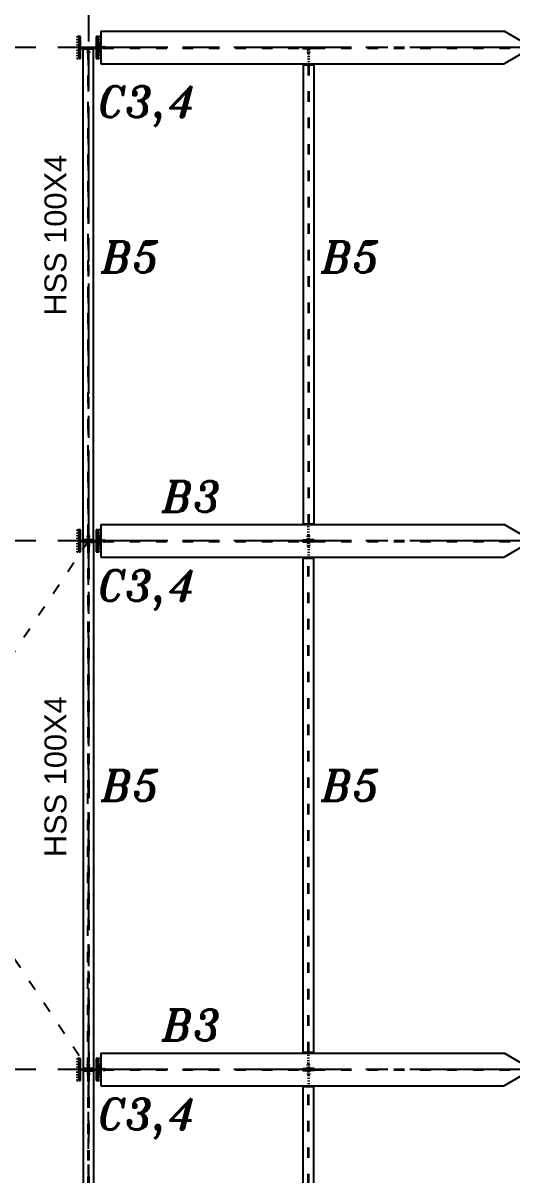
# Model space of a CAD drawing. Header units: inches. Extents: x -15 to 1885144, y -42615 to 866270.
# Drawn here: x 1699292 to 1704846, y 844099 to 857176 of the extents above; entities that cross this region are included whole.
import ezdxf

# ---------------------------------------------------------------- set-up
doc = ezdxf.new("R2010")
doc.units = ezdxf.units.IN
doc.header["$LTSCALE"] = 100
doc.header["$MEASUREMENT"] = 0
for name, pattern in [('CENTER', [2, 1.25, -0.25, 0.25, -0.25]), ('dash line', [30, 12, -18]), ('PHANTOM2', [1.25, 0.625, -0.125, 0.125, -0.125, 0.125, -0.125])]:
    doc.linetypes.add(name, pattern=pattern)
for name, color, linetype in [('axis', 8, 'PHANTOM2'), ('bracing', 6, 'Continuous'), ('columns', 2, 'Continuous'), ('layout', 7, 'Continuous'), ('text', 3, 'Continuous')]:
    doc.layers.add(name, color=color, linetype=linetype)
doc.styles.get("Standard").update_dxf_attribs({"font": 'arial.ttf'})
doc.styles.add('TEXT-3', font='ITALICT.shx', dxfattribs={"height": 350})

# ---------------------------------------------------------------- blocks, each defined once
blk = doc.blocks.new('*U976')
at = {"layer": 'layout'}
for p, q in [((-12505, 2995), (-12565, 2995)), ((-12565, 2989), (-12511, 2989)), ((-12511, 2989), (-12511, 2985)), ((-12495, 2995), (-12435, 2995)), ((-12435, 2989), (-12489, 2989)), ((-12489, 2989), (-12489, 2985)), ((-12435, 2995), (-12435, 2989)), ((-12565, -2989), (-12511, -2989)), ((-12505, -2995), (-12565, -2995)), ((-12511, -2989), (-12511, -2985)), ((-12495, -2995), (-12435, -2995)), ((-12489, -2989), (-12489, -2985)), ((-12435, -2989), (-12489, -2989)), ((-12435, -2995), (-12435, -2989))]:
    blk.add_line(p, q, dxfattribs=at)
at = {"layer": 'layout', "ltscale": 0.01}
for p, q in [((-12565, 2989), (-12565, 2995)), ((-12560, 2985), (-12440, 2985)), ((-12560, 2985), (-12560, 200)), ((-12505, 2995), (-12505, 2985)), ((-12495, 2995), (-12495, 2985)), ((-12440, 2985), (-12440, 200)), ((-10065, 2989), (-10011, 2989)), ((-9935, 2989), (-9989, 2989)), ((-10060, 2805), (-9940, 2805)), ((-10060, -2805), (-10060, 2805)), ((-9940, -2805), (-9940, 2805)), ((-12560, 200), (-12560, -2985)), ((-12440, 200), (-12440, -2985)), ((-10060, -2805), (-9940, -2805)), ((-12565, -2989), (-12565, -2995)), ((-12560, -2985), (-12440, -2985)), ((-12505, -2995), (-12505, -2985)), ((-12495, -2995), (-12495, -2985)), ((-10065, -2989), (-10011, -2989)), ((-9935, -2989), (-9989, -2989))]:
    blk.add_line(p, q, dxfattribs=at)
at = {"layer": 'layout', "linetype": 'dash line'}
for p, q in [((-12546, 2995), (-12546, 2989)), ((-12530, 2995), (-12530, 2989)), ((-12470, 2995), (-12470, 2989)), ((-12454, 2995), (-12454, 2989)), ((-12546, -2995), (-12546, -2989)), ((-12530, -2995), (-12530, -2989)), ((-12470, -2995), (-12470, -2989)), ((-12454, -2995), (-12454, -2989))]:
    blk.add_line(p, q, dxfattribs=at)
at = {"layer": 'layout', "linetype": 'dash line', "ltscale": 0.1}
for p, q in [((-12505, 2985), (-12505, 200)), ((-12495, 2985), (-12495, 200)), ((-10005, -2805), (-10005, 2805)), ((-9995, -2805), (-9995, 2805)), ((-12505, -2985), (-12505, 200)), ((-12495, 200), (-12495, -2985))]:
    blk.add_line(p, q, dxfattribs=at)
at = {"layer": 'layout', "linetype": 'dash line', "ltscale": 0.01}
for p, q in [((-10005, 2995), (-10065, 2995)), ((-10065, 2989), (-10065, 2995)), ((-10046, 2995), (-10046, 2989)), ((-10030, 2995), (-10030, 2989)), ((-10011, 2989), (-10011, 2985)), ((-10011, 2985), (-10011, 2935)), ((-10011, 2935), (-10005, 2935)), ((-10005, 2935), (-10005, 2995)), ((-10005, 2935), (-10005, 2815)), ((-9995, 2935), (-9995, 2995)), ((-9995, 2995), (-9935, 2995)), ((-9989, 2935), (-9995, 2935)), ((-9995, 2935), (-9995, 2815)), ((-9989, 2989), (-9989, 2985)), ((-9989, 2985), (-9989, 2935)), ((-9970, 2995), (-9970, 2989)), ((-9954, 2995), (-9954, 2989)), ((-9935, 2995), (-9935, 2989)), ((-10005, -2935), (-10005, -2815)), ((-9995, -2935), (-9995, -2815)), ((-10065, -2989), (-10065, -2995)), ((-10005, -2995), (-10065, -2995)), ((-10046, -2995), (-10046, -2989)), ((-10030, -2995), (-10030, -2989)), ((-10011, -2985), (-10011, -2935)), ((-10011, -2935), (-10005, -2935)), ((-10011, -2989), (-10011, -2985)), ((-10005, -2935), (-10005, -2995)), ((-9995, -2935), (-9995, -2995)), ((-9989, -2935), (-9995, -2935)), ((-9995, -2995), (-9935, -2995)), ((-9989, -2985), (-9989, -2935)), ((-9989, -2989), (-9989, -2985)), ((-9970, -2995), (-9970, -2989)), ((-9954, -2995), (-9954, -2989)), ((-9935, -2995), (-9935, -2989))]:
    blk.add_line(p, q, dxfattribs=at)
blk = doc.blocks.new('*U977')
at = {"layer": 'layout', "color": 0, "linetype": 'ByBlock', "lineweight": -2, "transparency": 16777216}
for p in [(0, 0), (0, -6000)]:
    blk.add_blockref('*U976', p, dxfattribs=at)
blk = doc.blocks.new('*U982')
at = {"layer": 'columns', "linetype": 'dash line', "ltscale": 0.01}
for p, q in [((-12700, 125), (-12700, -125)), ((-12680, 125), (-12700, 125)), ((-12680, -125), (-12680, 125)), ((-12460, -125), (-12460, 125)), ((-12440, 125), (-12460, 125)), ((-12440, -125), (-12440, 125)), ((-12700, -125), (-12680, -125)), ((-12460, -125), (-12440, -125))]:
    blk.add_line(p, q, dxfattribs=at)
at = {"layer": 'columns', "ltscale": 0.01}
for p, q in [((-12680, 125), (-12680, -125)), ((-12660, 125), (-12680, 125)), ((-12680, -125), (-12680, 125)), ((-12680, 5), (-12460, 5)), ((-12660, -125), (-12660, 125)), ((-12660, 5), (-12480, 5)), ((-12660, 5), (-12480, 5)), ((-12570, -5), (-12570, 5)), ((-12570, -5), (-12570, 5)), ((-12480, 125), (-12480, -125)), ((-12460, 125), (-12480, 125)), ((-12460, -125), (-12460, 125)), ((-12460, 125), (-12460, -125)), ((-12680, -5), (-12460, -5)), ((-12680, -125), (-12660, -125)), ((-12660, -5), (-12480, -5)), ((-12660, -5), (-12480, -5)), ((-12480, -125), (-12460, -125))]:
    blk.add_line(p, q, dxfattribs=at)
blk = doc.blocks.new('*U983')
at = {"layer": 'columns', "color": 0, "linetype": 'ByBlock', "lineweight": -2, "transparency": 16777216}
for p in [(0, 0), (0, -6000)]:
    blk.add_blockref('*U982', p, dxfattribs=at)
blk = doc.blocks.new('*U986')
at = {"layer": 'bracing', "linetype": 'dash line', "ltscale": 0.1}
for p, q in [((2000, 3000), (-2000, -3000)), ((-2000, 3000), (2000, -3000))]:
    blk.add_line(p, q, dxfattribs=at)
blk = doc.blocks.new('*U987')
at = {"layer": 'bracing', "color": 0, "linetype": 'ByBlock', "lineweight": -2, "transparency": 16777216}
blk.add_blockref('*U986', (36000, 0), dxfattribs=at)
blk = doc.blocks.new('*U1009')
at = {"layer": 'text', "linetype": 'Continuous', "style": 'TEXT-3'}
blk.add_text('B3', height=350, dxfattribs=at).set_placement((-350, -175))
blk = doc.blocks.new('*U1010')
at = {"layer": 'text', "color": 0, "linetype": 'ByBlock', "lineweight": -2, "transparency": 16777216}
for p in [(0, 60000), (0, 54000)]:
    blk.add_blockref('*U1009', p, dxfattribs=at)
blk = doc.blocks.new('*U1011')
at = {"layer": 'text', "linetype": 'Continuous', "style": 'TEXT-3'}
blk.add_text('B5', height=350, dxfattribs=at).set_placement((-358, -175))
blk = doc.blocks.new('*U1012')
at = {"layer": 'text', "color": 0, "linetype": 'ByBlock', "lineweight": -2, "transparency": 16777216}
for p in [(0, 60000), (2500, 60000), (0, 54000), (2500, 54000)]:
    blk.add_blockref('*U1011', p, dxfattribs=at)
blk = doc.blocks.new('*U1021')
at = {"layer": 'text', "linetype": 'Continuous', "style": 'TEXT-3'}
blk.add_text('C3,4', height=350, dxfattribs=at).set_placement((-617, -142))
blk = doc.blocks.new('*U1022')
at = {"layer": 'text', "color": 0, "linetype": 'ByBlock', "lineweight": -2, "transparency": 16777216}
for p in [(0, 60000), (0, 54000)]:
    blk.add_blockref('*U1021', p, dxfattribs=at)

msp = doc.modelspace()

# ---------------------------------------------------------------- linework, layer by layer
at = {"layer": 'axis', "linetype": 'CENTER', "ltscale": 10}
for p, q in [((1700034.378, 862218.094), (1700034.378, 790996.968)), ((1734936.993, 856896.968), (1628025.176, 856896.968)), ((1734936.993, 851296.968), (1628025.176, 851296.968)), ((1734936.993, 845296.968), (1628025.176, 845296.968)), ((1734936.993, 845296.968), (1628025.176, 845296.968)), ((1734936.993, 845296.968), (1628025.176, 845296.968)), ((1734936.993, 845296.968), (1628025.176, 845296.968))]:
    msp.add_line(p, q, dxfattribs=at)
at = {"layer": 'bracing', "linetype": 'dash line', "ltscale": 0.1}
for p, q in [((1700034.378, 851296.968), (1700034.378, 856896.968)), ((1700034.378, 845696.968), (1700034.378, 851296.968)), ((1700034.378, 827296.968), (1700034.378, 845296.968))]:
    msp.add_line(p, q, dxfattribs=at)
at = {"layer": 'columns', "linetype": 'dash line', "ltscale": 0.01}
for p, q in [((1699904.378, 857021.968), (1699904.378, 856771.968)), ((1699924.378, 857021.968), (1699904.378, 857021.968)), ((1699924.378, 856771.968), (1699924.378, 857021.968)), ((1700144.378, 856771.968), (1700144.378, 857021.968)), ((1700164.378, 857021.968), (1700144.378, 857021.968)), ((1700164.378, 856771.968), (1700164.378, 857021.968)), ((1699904.378, 856771.968), (1699924.378, 856771.968)), ((1700144.378, 856771.968), (1700164.378, 856771.968))]:
    msp.add_line(p, q, dxfattribs=at)
at = {"layer": 'columns', "ltscale": 0.01}
for p, q in [((1699924.378, 857021.968), (1699924.378, 856771.968)), ((1699944.378, 857021.968), (1699924.378, 857021.968)), ((1699924.378, 856771.968), (1699924.378, 857021.968)), ((1699944.378, 856771.968), (1699944.378, 857021.968)), ((1700124.378, 857021.968), (1700124.378, 856771.968)), ((1700144.378, 857021.968), (1700124.378, 857021.968)), ((1700144.378, 856771.968), (1700144.378, 857021.968)), ((1700144.378, 857021.968), (1700144.378, 856771.968)), ((1699924.378, 856901.968), (1700144.378, 856901.968)), ((1699924.378, 856891.968), (1700144.378, 856891.968)), ((1699944.378, 856901.968), (1700124.378, 856901.968)), ((1699944.378, 856901.968), (1700124.378, 856901.968)), ((1699944.378, 856891.968), (1700124.378, 856891.968)), ((1699944.378, 856891.968), (1700124.378, 856891.968)), ((1700034.378, 856891.968), (1700034.378, 856901.968)), ((1700034.378, 856891.968), (1700034.378, 856901.968)), ((1699924.378, 856771.968), (1699944.378, 856771.968)), ((1700124.378, 856771.968), (1700144.378, 856771.968))]:
    msp.add_line(p, q, dxfattribs=at)
at = {"layer": 'layout', "ltscale": 0.01}
for p, q in [((1700174.378, 857081.968), (1704757.513, 857081.968)), ((1700174.378, 857081.968), (1700174.378, 856711.968)), ((1704939.378, 856976.968), (1704757.513, 857081.968)), ((1699969.378, 856885.968), (1699969.378, 856891.968)), ((1699974.378, 856881.968), (1700094.378, 856881.968)), ((1699974.378, 851311.968), (1699974.378, 856881.968)), ((1700029.378, 856891.968), (1700029.378, 856881.968)), ((1700094.378, 851311.968), (1700094.378, 856881.968)), ((1700164.378, 856891.968), (1700174.378, 856891.968)), ((1702469.378, 856885.968), (1702523.378, 856885.968)), ((1702599.378, 856885.968), (1702545.378, 856885.968)), ((1704939.378, 856816.968), (1704757.513, 856711.968)), ((1700174.378, 856711.968), (1704757.513, 856711.968)), ((1702474.378, 856701.968), (1702594.378, 856701.968)), ((1702474.378, 856701.968), (1702474.378, 851491.968)), ((1702594.378, 856701.968), (1702594.378, 851491.968)), ((1700174.378, 851481.968), (1704757.513, 851481.968)), ((1700174.378, 851481.968), (1700174.378, 851111.968)), ((1702474.378, 851491.968), (1702594.378, 851491.968)), ((1704939.378, 851376.968), (1704757.513, 851481.968)), ((1699969.378, 851307.968), (1699969.378, 851301.968)), ((1699969.378, 851285.968), (1699969.378, 851291.968)), ((1699974.378, 851311.968), (1700094.378, 851311.968)), ((1700029.378, 851301.968), (1700029.378, 851311.968)), ((1700029.378, 851291.968), (1700029.378, 851281.968)), ((1700164.378, 851291.968), (1700174.378, 851291.968)), ((1702469.378, 851307.968), (1702523.378, 851307.968)), ((1702599.378, 851307.968), (1702545.378, 851307.968)), ((1699974.378, 851281.968), (1700094.378, 851281.968)), ((1704939.378, 851216.968), (1704757.513, 851111.968)), ((1700174.378, 851111.968), (1704757.513, 851111.968)), ((1700174.378, 845481.968), (1704757.513, 845481.968)), ((1700174.378, 845481.968), (1700174.378, 845111.968)), ((1704939.378, 845376.968), (1704757.513, 845481.968)), ((1699969.378, 845307.968), (1699969.378, 845301.968)), ((1699969.378, 845285.968), (1699969.378, 845291.968)), ((1699974.378, 845311.968), (1700094.378, 845311.968)), ((1699974.378, 845281.968), (1700094.378, 845281.968)), ((1700029.378, 845301.968), (1700029.378, 845311.968)), ((1700029.378, 845291.968), (1700029.378, 845281.968)), ((1700164.378, 845291.968), (1700174.378, 845291.968)), ((1704939.378, 845216.968), (1704757.513, 845111.968)), ((1700174.378, 845111.968), (1704757.513, 845111.968))]:
    msp.add_line(p, q, dxfattribs=at)
at = {"layer": 'layout'}
for p, q in [((1700164.378, 856901.968), (1700164.378, 856961.968)), ((1700164.378, 856901.968), (1700164.378, 856961.968)), ((1700164.378, 856961.968), (1700170.378, 856961.968)), ((1700170.378, 856961.968), (1700170.378, 856907.968)), ((1700029.378, 856891.968), (1699969.378, 856891.968)), ((1699969.378, 856885.968), (1700023.378, 856885.968)), ((1700023.378, 856885.968), (1700023.378, 856881.968)), ((1700029.378, 856831.968), (1700029.378, 856881.968)), ((1700039.378, 856831.968), (1700039.378, 856891.968)), ((1700039.378, 856891.968), (1700099.378, 856891.968)), ((1700099.378, 856885.968), (1700045.378, 856885.968)), ((1700045.378, 856885.968), (1700045.378, 856881.968)), ((1700099.378, 856891.968), (1700099.378, 856885.968)), ((1700224.378, 856901.968), (1700164.378, 856901.968)), ((1700164.378, 856891.968), (1700164.378, 856831.968)), ((1700164.378, 856891.968), (1700164.378, 856831.968)), ((1700164.378, 856831.968), (1700170.378, 856831.968)), ((1700170.378, 856907.968), (1700174.378, 856907.968)), ((1700170.378, 856831.968), (1700170.378, 856885.968)), ((1700170.378, 856885.968), (1700174.378, 856885.968)), ((1700224.378, 856891.968), (1700174.378, 856891.968)), ((1699969.378, 851307.968), (1700023.378, 851307.968)), ((1700029.378, 851301.968), (1699969.378, 851301.968)), ((1700029.378, 851291.968), (1699969.378, 851291.968)), ((1700023.378, 851307.968), (1700023.378, 851311.968)), ((1700029.378, 851361.968), (1700029.378, 851311.968)), ((1700039.378, 851361.968), (1700039.378, 851301.968)), ((1700039.378, 851301.968), (1700099.378, 851301.968)), ((1700039.378, 851231.968), (1700039.378, 851291.968)), ((1700039.378, 851291.968), (1700099.378, 851291.968)), ((1700045.378, 851307.968), (1700045.378, 851311.968)), ((1700099.378, 851307.968), (1700045.378, 851307.968)), ((1700099.378, 851301.968), (1700099.378, 851307.968)), ((1700099.378, 851291.968), (1700099.378, 851285.968)), ((1700164.378, 851301.968), (1700164.378, 851361.968)), ((1700164.378, 851301.968), (1700164.378, 851361.968)), ((1700164.378, 851361.968), (1700170.378, 851361.968)), ((1700224.378, 851301.968), (1700164.378, 851301.968)), ((1700164.378, 851291.968), (1700164.378, 851231.968)), ((1700164.378, 851291.968), (1700164.378, 851231.968)), ((1700170.378, 851361.968), (1700170.378, 851307.968)), ((1700170.378, 851307.968), (1700174.378, 851307.968)), ((1700224.378, 851291.968), (1700174.378, 851291.968)), ((1699969.378, 851285.968), (1700023.378, 851285.968)), ((1700023.378, 851285.968), (1700023.378, 851281.968)), ((1700029.378, 851231.968), (1700029.378, 851281.968)), ((1700099.378, 851285.968), (1700045.378, 851285.968)), ((1700045.378, 851285.968), (1700045.378, 851281.968)), ((1700164.378, 851231.968), (1700170.378, 851231.968)), ((1700170.378, 851231.968), (1700170.378, 851285.968)), ((1700170.378, 851285.968), (1700174.378, 851285.968)), ((1699969.378, 845307.968), (1700023.378, 845307.968)), ((1700029.378, 845301.968), (1699969.378, 845301.968)), ((1700029.378, 845291.968), (1699969.378, 845291.968)), ((1699969.378, 845285.968), (1700023.378, 845285.968)), ((1700023.378, 845307.968), (1700023.378, 845311.968)), ((1700023.378, 845285.968), (1700023.378, 845281.968)), ((1700029.378, 845361.968), (1700029.378, 845311.968)), ((1700029.378, 845231.968), (1700029.378, 845281.968)), ((1700039.378, 845361.968), (1700039.378, 845301.968)), ((1700039.378, 845301.968), (1700099.378, 845301.968)), ((1700039.378, 845231.968), (1700039.378, 845291.968)), ((1700039.378, 845291.968), (1700099.378, 845291.968)), ((1700045.378, 845307.968), (1700045.378, 845311.968)), ((1700099.378, 845307.968), (1700045.378, 845307.968)), ((1700099.378, 845285.968), (1700045.378, 845285.968)), ((1700045.378, 845285.968), (1700045.378, 845281.968)), ((1700099.378, 845301.968), (1700099.378, 845307.968)), ((1700099.378, 845291.968), (1700099.378, 845285.968)), ((1700164.378, 845301.968), (1700164.378, 845361.968)), ((1700164.378, 845301.968), (1700164.378, 845361.968)), ((1700164.378, 845361.968), (1700170.378, 845361.968)), ((1700224.378, 845301.968), (1700164.378, 845301.968)), ((1700164.378, 845291.968), (1700164.378, 845231.968)), ((1700164.378, 845291.968), (1700164.378, 845231.968)), ((1700170.378, 845361.968), (1700170.378, 845307.968)), ((1700170.378, 845307.968), (1700174.378, 845307.968)), ((1700170.378, 845231.968), (1700170.378, 845285.968)), ((1700170.378, 845285.968), (1700174.378, 845285.968)), ((1700224.378, 845291.968), (1700174.378, 845291.968)), ((1700164.378, 845231.968), (1700170.378, 845231.968))]:
    msp.add_line(p, q, dxfattribs=at)
at = {"layer": 'layout', "linetype": 'dash line'}
for p, q in [((1700164.378, 856942.968), (1700170.378, 856942.968)), ((1700164.378, 856926.968), (1700170.378, 856926.968)), ((1699988.378, 856891.968), (1699988.378, 856885.968)), ((1700004.378, 856891.968), (1700004.378, 856885.968)), ((1700064.378, 856891.968), (1700064.378, 856885.968)), ((1700080.378, 856891.968), (1700080.378, 856885.968)), ((1700164.378, 856866.968), (1700170.378, 856866.968)), ((1700164.378, 856850.968), (1700170.378, 856850.968)), ((1699988.378, 851301.968), (1699988.378, 851307.968)), ((1699988.378, 851291.968), (1699988.378, 851285.968)), ((1700004.378, 851301.968), (1700004.378, 851307.968)), ((1700004.378, 851291.968), (1700004.378, 851285.968)), ((1700064.378, 851301.968), (1700064.378, 851307.968)), ((1700064.378, 851291.968), (1700064.378, 851285.968)), ((1700080.378, 851301.968), (1700080.378, 851307.968)), ((1700080.378, 851291.968), (1700080.378, 851285.968)), ((1700164.378, 851342.968), (1700170.378, 851342.968)), ((1700164.378, 851326.968), (1700170.378, 851326.968)), ((1700164.378, 851266.968), (1700170.378, 851266.968)), ((1700164.378, 851250.968), (1700170.378, 851250.968)), ((1699988.378, 845301.968), (1699988.378, 845307.968)), ((1699988.378, 845291.968), (1699988.378, 845285.968)), ((1700004.378, 845301.968), (1700004.378, 845307.968)), ((1700004.378, 845291.968), (1700004.378, 845285.968)), ((1700064.378, 845301.968), (1700064.378, 845307.968)), ((1700064.378, 845291.968), (1700064.378, 845285.968)), ((1700080.378, 845301.968), (1700080.378, 845307.968)), ((1700080.378, 845291.968), (1700080.378, 845285.968)), ((1700164.378, 845342.968), (1700170.378, 845342.968)), ((1700164.378, 845326.968), (1700170.378, 845326.968)), ((1700164.378, 845266.968), (1700170.378, 845266.968)), ((1700164.378, 845250.968), (1700170.378, 845250.968))]:
    msp.add_line(p, q, dxfattribs=at)
at = {"layer": 'layout', "linetype": 'dash line', "ltscale": 0.01}
for p, q in [((1700023.378, 856881.968), (1700023.378, 856831.968)), ((1700023.378, 856831.968), (1700029.378, 856831.968)), ((1700045.378, 856831.968), (1700039.378, 856831.968)), ((1700045.378, 856881.968), (1700045.378, 856831.968)), ((1700174.378, 856907.968), (1700224.378, 856907.968)), ((1700174.378, 856885.968), (1700224.378, 856885.968)), ((1700224.378, 856907.968), (1700224.378, 856901.968)), ((1700224.378, 856885.968), (1700224.378, 856891.968)), ((1702529.378, 856891.968), (1702469.378, 856891.968)), ((1702469.378, 856885.968), (1702469.378, 856891.968)), ((1702488.378, 856891.968), (1702488.378, 856885.968)), ((1702504.378, 856891.968), (1702504.378, 856885.968)), ((1702523.378, 856885.968), (1702523.378, 856881.968)), ((1702523.378, 856881.968), (1702523.378, 856831.968)), ((1702523.378, 856831.968), (1702529.378, 856831.968)), ((1702529.378, 856831.968), (1702529.378, 856891.968)), ((1702529.378, 856831.968), (1702529.378, 856711.968)), ((1702539.378, 856831.968), (1702539.378, 856891.968)), ((1702539.378, 856891.968), (1702599.378, 856891.968)), ((1702545.378, 856831.968), (1702539.378, 856831.968)), ((1702539.378, 856831.968), (1702539.378, 856711.968)), ((1702545.378, 856885.968), (1702545.378, 856881.968)), ((1702545.378, 856881.968), (1702545.378, 856831.968)), ((1702564.378, 856891.968), (1702564.378, 856885.968)), ((1702580.378, 856891.968), (1702580.378, 856885.968)), ((1702599.378, 856891.968), (1702599.378, 856885.968)), ((1702529.378, 851361.968), (1702529.378, 851481.968)), ((1702539.378, 851361.968), (1702539.378, 851481.968)), ((1700023.378, 851311.968), (1700023.378, 851361.968)), ((1700023.378, 851361.968), (1700029.378, 851361.968)), ((1700045.378, 851361.968), (1700039.378, 851361.968)), ((1700045.378, 851311.968), (1700045.378, 851361.968)), ((1700174.378, 851307.968), (1700224.378, 851307.968)), ((1700224.378, 851307.968), (1700224.378, 851301.968)), ((1700224.378, 851285.968), (1700224.378, 851291.968)), ((1702469.378, 851307.968), (1702469.378, 851301.968)), ((1702529.378, 851301.968), (1702469.378, 851301.968)), ((1702488.378, 851301.968), (1702488.378, 851307.968)), ((1702504.378, 851301.968), (1702504.378, 851307.968)), ((1702523.378, 851311.968), (1702523.378, 851361.968)), ((1702523.378, 851361.968), (1702529.378, 851361.968)), ((1702523.378, 851307.968), (1702523.378, 851311.968)), ((1702529.378, 851361.968), (1702529.378, 851301.968)), ((1702539.378, 851361.968), (1702539.378, 851301.968)), ((1702545.378, 851361.968), (1702539.378, 851361.968)), ((1702539.378, 851301.968), (1702599.378, 851301.968)), ((1702545.378, 851311.968), (1702545.378, 851361.968)), ((1702545.378, 851307.968), (1702545.378, 851311.968)), ((1702564.378, 851301.968), (1702564.378, 851307.968)), ((1702580.378, 851301.968), (1702580.378, 851307.968)), ((1702599.378, 851301.968), (1702599.378, 851307.968)), ((1700023.378, 851281.968), (1700023.378, 851231.968)), ((1700023.378, 851231.968), (1700029.378, 851231.968)), ((1700045.378, 851231.968), (1700039.378, 851231.968)), ((1700045.378, 851281.968), (1700045.378, 851231.968)), ((1700174.378, 851285.968), (1700224.378, 851285.968)), ((1700023.378, 845311.968), (1700023.378, 845361.968)), ((1700023.378, 845361.968), (1700029.378, 845361.968)), ((1700023.378, 845281.968), (1700023.378, 845231.968)), ((1700045.378, 845361.968), (1700039.378, 845361.968)), ((1700045.378, 845311.968), (1700045.378, 845361.968)), ((1700045.378, 845281.968), (1700045.378, 845231.968)), ((1700174.378, 845307.968), (1700224.378, 845307.968)), ((1700174.378, 845285.968), (1700224.378, 845285.968)), ((1700224.378, 845307.968), (1700224.378, 845301.968)), ((1700224.378, 845285.968), (1700224.378, 845291.968)), ((1700023.378, 845231.968), (1700029.378, 845231.968)), ((1700045.378, 845231.968), (1700039.378, 845231.968))]:
    msp.add_line(p, q, dxfattribs=at)
at = {"layer": 'layout', "linetype": 'dash line', "ltscale": 0.1}
for p, q in [((1700029.378, 856881.968), (1700029.378, 851311.968)), ((1700039.378, 851311.968), (1700039.378, 856881.968)), ((1700204.378, 856901.968), (1705019.378, 856901.968)), ((1700204.378, 856891.968), (1705029.378, 856891.968)), ((1702529.378, 856701.968), (1702529.378, 851491.968)), ((1702539.378, 856701.968), (1702539.378, 851491.968)), ((1700204.378, 851301.968), (1705019.378, 851301.968)), ((1700204.378, 851291.968), (1705029.378, 851291.968)), ((1700204.378, 845301.968), (1705019.378, 845301.968)), ((1700204.378, 845291.968), (1705029.378, 845291.968))]:
    msp.add_line(p, q, dxfattribs=at)
at = {"layer": 'layout', "linetype": 'dash line', "ltscale": 100}
for p, q in [((1702962.014, 856891.968), (1702962.014, 856901.968)), ((1702962.014, 851291.968), (1702962.014, 851301.968)), ((1702962.014, 845291.968), (1702962.014, 845301.968))]:
    msp.add_line(p, q, dxfattribs=at)

# ---------------------------------------------------------------- block references
at = {"layer": 'bracing'}
msp.add_blockref('*U987', (1662034.378, 848296.968), dxfattribs=at)
at = {"layer": 'columns'}
msp.add_blockref('*U983', (1712604.378, 851296.968), dxfattribs=at)
at = {"layer": 'layout'}
msp.add_blockref('*U977', (1712534.378, 848296.968), dxfattribs=at)
at = {"layer": 'text'}
for name, p in [('*U1012', (1700536.811, 794520.075)), ('*U1010', (1701218.846, 791800.975)), ('*U1022', (1700757.937, 790757.532))]:
    msp.add_blockref(name, p, dxfattribs=at)

# ---------------------------------------------------------------- texts
at = {"layer": 'text', "linetype": 'Continuous', "style": 'TEXT-3'}
msp.add_text('C3,4', height=350, dxfattribs=at).set_placement((1700141.27, 856108.227))
at = {"layer": 'text', "ltscale": 0.3, "char_height": 250, "width": 2636.56185, "attachment_point": 1, "rotation": 90}
for insert in [(1699535.68, 853854.299), (1699535.68, 847707.755)]:
    msp.add_mtext('HSS 100X4', dxfattribs=dict(at, insert=insert))

doc.saveas('drawing.dxf')
